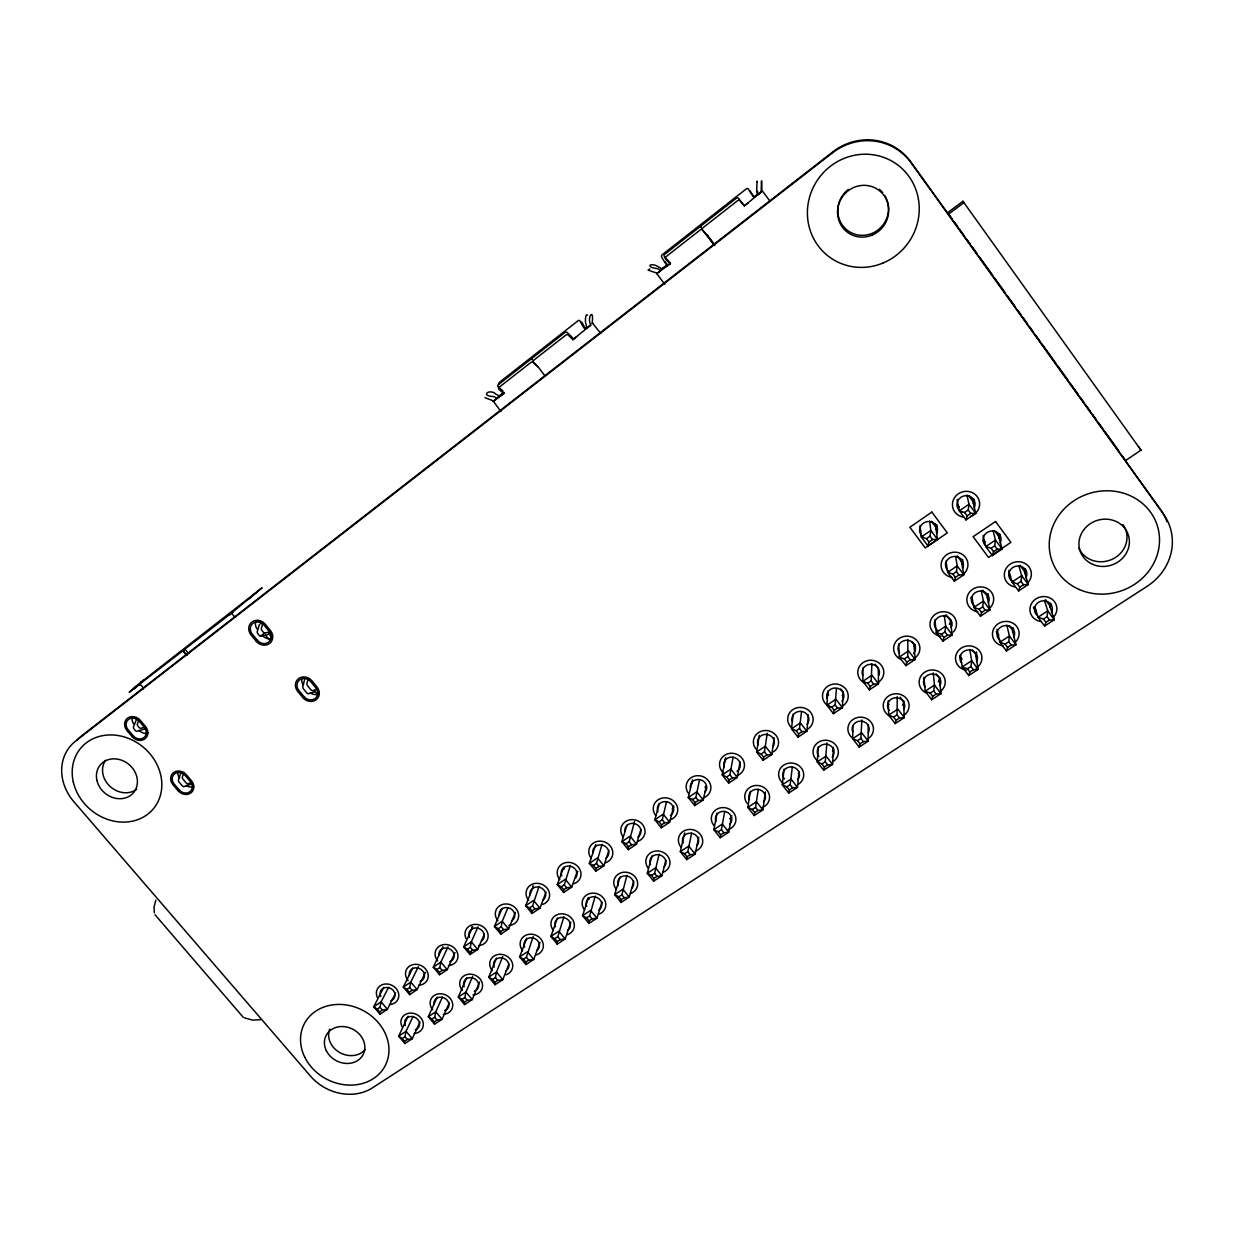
<?xml version="1.0" encoding="UTF-8"?>
<svg xmlns="http://www.w3.org/2000/svg" width="1234" height="1234" viewBox="0 0 1234 1234"><rect width="100%" height="100%" fill="white"/><g stroke="black" fill="none" stroke-linecap="round" stroke-linejoin="round"><path stroke-width="1.5" d="M868.181 724.497L868.181 741.171L859.157 747.064L852.694 738.672L852.987 725.762M577.25 871.466L571.697 887.153L563.66 892.49L563.66 889.776L561.254 886.845L557.259 884.655L563.722 867.286A7.99 7.203 21.3 0 0 564.293 869.075M861.841 719.931L860.9 738.456L863.337 741.619L868.181 741.171L861.718 732.765L852.694 738.672L857.522 740.678L859.944 743.824L859.157 747.064M862.967 667.841L862.859 681.307L869.384 689.852L878.515 683.79L878.269 668.319L875.091 664.139M602.022 901.961L596.978 918.173L588.911 923.433L588.988 920.811L586.597 917.895L582.571 915.659L588.479 897.704M608.871 850.411L603.904 865.805L595.744 871.219L595.837 868.443L593.431 865.466L589.343 863.306L595.744 844.565M836.451 688.726L835.079 704.907L837.531 708.085L842.436 707.699L843.069 691.765L840.94 689.004M833.428 747.295L832.58 764.417L823.68 770.217L817.232 761.918L818.312 746.755M633.721 881.184L629.232 897.118L621.072 902.455L621.211 899.756L618.82 896.809L614.702 894.604L619.977 876.973M640.847 829.418L636.559 844.164L628.276 849.655L628.445 846.802L626.039 843.794L621.859 841.681L626.995 825.145M826.903 742.914L825.284 761.764L827.706 764.895L832.58 764.417L826.117 756.087L817.232 761.918L821.937 763.939L824.358 767.07L823.68 770.217M827.813 691.117L826.919 705.216L833.428 713.668L842.436 707.699L835.927 699.231L826.919 705.216L831.701 707.159L834.153 710.337L833.428 713.668M665.836 860.144L661.948 875.77L653.665 881.184L653.897 878.407L651.506 875.43L647.279 873.256L651.922 855.949M673.826 805.972L669.661 822.23L661.27 827.783L661.532 824.852L659.11 821.829L654.838 819.731L659.311 803.55M808.363 714.887L806.882 731.268L798.012 737.145L791.503 728.785L793.138 714.285M798.984 771.543L797.472 787.323L788.711 793.046L782.263 784.824L784.099 769.091M801.468 712.08L799.524 728.538L801.961 731.685L806.882 731.268L800.388 722.877L791.503 728.785L796.192 730.759L798.629 733.906L798.012 737.145M792.321 766.916L790.161 784.731L792.583 787.832L797.472 787.323L791.025 779.07L782.263 784.824L786.876 786.876L789.297 789.976L788.711 793.046M698.737 837.269L695.112 854.129L686.721 859.604L687.029 856.766L684.623 853.758L680.32 851.614L684.685 832.95M706.342 785.842L703.241 799.971L694.727 805.601L695.081 802.594L692.644 799.539L688.279 797.472L692.505 779.888M1045.399 599.709L1049.64 605.462L1054.283 619.73L1049.532 619.992L1047.08 616.676L1047.743 610.876L1044.396 600.341M1009.119 625.684L1012.296 629.957L1015.952 644.75L1011.186 645.043L1008.733 641.757L1009.427 635.988L1006.805 625.052M1019.994 565.28L1024.282 571.08L1028.277 584.515L1023.48 584.731L1020.996 581.384L1021.69 575.599L1018.821 565.681M998.244 534.692L1002.085 549.037L997.211 549.192L994.727 545.829L995.437 540.06L993.077 530.882M972.315 649.871L975.492 654.113L978.192 669.383L973.395 669.723L970.942 666.483L971.682 660.714L969.77 649.408M982.696 590.176L986.969 595.929L989.992 609.889L985.164 610.151L982.696 606.835L983.421 601.066L981.277 590.747M972.33 498.798L975.678 513.282L970.742 513.39L968.243 509.997L968.983 504.228L966.947 494.957M936.035 673.718L939.213 677.913L940.987 693.678L936.159 694.048L933.722 690.824L934.477 685.086L933.228 672.977M945.954 614.717L950.211 620.409L952.278 634.893L947.434 635.186L944.966 631.901L945.722 626.162L944.288 615.442M961.132 559.789L963.847 574.782L958.957 574.982L956.473 571.635L957.229 565.882L955.64 556.673M774.134 737.67L771.836 754.498L763.09 760.298L756.612 752L759.265 735.248M911.849 641.726L913.978 644.534L915.134 659.527L910.26 659.851L907.808 656.596L907.838 639.783M935.357 524.203L937.501 539.397L932.549 539.536L930.035 536.173L930.822 530.435L929.618 521.103M765.358 791.95L762.874 809.905L754.221 815.551L747.804 807.391L750.349 791.303M900.28 697.21L903.442 701.375L904.321 717.602L899.478 718.003L897.041 714.81L897.272 696.624M731.685 815.659L728.754 832.179L720.24 837.732L720.641 834.816L718.234 831.778L713.823 829.664L717.077 813.206M740.076 761.872L737.3 777.389L728.662 783.112L729.093 780.027L726.672 776.942L722.198 774.906L725.654 757.722M869.384 689.852L870.201 686.428L867.749 683.22L862.859 681.307L871.991 675.229L878.515 683.79L873.626 684.145L871.173 680.937L871.914 663.769M767.255 733.243L764.463 751.83L766.9 754.946L771.836 754.498L765.358 746.184L756.612 752L761.177 754.02L763.615 757.136L763.09 760.298M758.293 789.297L755.547 807.375L757.969 810.429L762.874 809.905L756.442 801.745L747.804 807.391L752.308 809.489L754.73 812.558L754.221 815.551M726.672 776.942L729.911 774.782L733.104 757.213M718.234 831.778L721.427 829.695L724.728 811.355M692.644 799.539L695.837 797.426L699.601 779.579M684.623 853.758L687.785 851.707L691.642 833.104M659.11 821.829L662.257 819.731L666.561 801.637M651.506 875.43L654.606 873.394L659.141 854.051M626.039 843.794L629.139 841.742L634.538 821.551M618.82 896.809L621.89 894.804L626.965 875.214M593.431 865.466L596.485 863.43L602.022 844.334M586.597 917.895L589.621 915.906L595.22 896.085M557.444 918.019L550.873 936.421L554.806 938.688L557.799 936.729L563.907 916.677M561.254 886.845L564.277 884.824L570.339 865.481M533.397 886.259L525.622 905.71L529.54 907.916L532.517 905.941L539.088 886.351M526.779 938.21L519.591 956.905L523.447 959.188L526.394 957.26L533.181 936.529M502.145 908.332L494.418 926.472L498.243 928.708L501.189 926.749L502.253 921.274L507.745 908.131M496.5 958.124L488.741 977.127L492.52 979.426L495.42 977.529L496.484 972.053L502.716 956.566M466.637 977.791L458.308 997.072L461.994 999.386L464.863 997.519L465.943 992.059L472.637 976.356M472.684 926.842L463.645 946.956L467.377 949.208L470.277 947.296L471.357 941.82L478.021 926.796M442.929 946.74L433.257 967.178L436.913 969.446L439.782 967.549L440.877 962.104L448.019 946.833M437.206 997.057L428.275 1016.739L431.885 1019.083L434.707 1017.248L435.803 1011.803L442.404 997.087M412.773 967.965L403.302 987.107L406.865 989.421L409.688 987.539L410.814 982.11L418.403 966.608M408.115 1016.214L398.628 1036.159L402.161 1038.534L404.953 1036.699L406.063 1031.3L413.082 1016.384M383.728 987.37L373.717 1006.79L377.218 1009.119L379.995 1007.268L381.136 1001.854L388.54 987.339M664.787 284.298L656.781 273.655L660.36 270.77A6.216 6.108 84.2 0 0 657.352 268.611C644.009 267.053 651.228 261.639 658.771 267.13A6.185 6.062 84.8 0 1 661.763 269.274L662.627 268.503M307.821 680.027L306.896 683.729A2.437 1.033 52.5 0 0 307.868 686.135L310.613 689.451A2.437 1.033 52.6 0 0 312.634 690.654L317.369 689.189M304.628 679.394L302.762 686.814A2.422 1.049 52.5 0 0 303.734 689.235L306.464 692.536A2.422 1.049 52.6 0 0 308.5 693.739L314.84 691.765M920.07 525.638L921.289 536.975L927.968 545.906L928.971 541.988L932.549 539.536M898.645 643.994L899.308 657.043L905.849 665.666L906.774 662.149L910.26 659.851M888.249 700.742L888.681 715.103L895.159 723.571L896.038 720.255L899.478 718.003M957.106 499.6L959.312 510.876L965.991 519.9L967.117 515.874L970.742 513.39M946 561.162L947.681 572.329L954.298 581.199L955.378 577.389L958.957 574.982M934.848 619.807L936.313 632.425L942.869 641.125L943.902 637.531L947.434 635.186M923.973 677.235L925.191 691.179L931.685 699.74L932.673 696.331L936.159 694.048M983.143 535.479L985.765 546.6L992.383 555.562L993.571 551.644L997.211 549.192M262.95 623.232L261.33 628.522A2.453 1.049 51.4 0 0 261.886 630.389A6.432 2.746 51.4 0 0 263.382 632.209A2.453 1.049 51.5 0 0 264.693 633.011L270.076 631.87M971.914 597.009L973.873 607.421L980.444 616.229L981.585 612.527L985.164 610.151M259.402 624.62L257.212 631.685A2.453 1.049 51.4 0 0 258.153 634.075A6.432 2.761 51.4 0 0 258.832 634.893A2.453 1.049 51.4 0 0 260.575 636.173L267.67 634.631L270.2 632.147M960.53 655.485L962.258 666.9L968.767 675.538L969.847 672.036L973.395 669.723M484.962 397.672L492.505 400.556A1.712 1.635 51.8 0 1 493.338 401.143L496.562 398.628A5.969 5.723 51.8 0 0 493.631 396.561C479.286 395.883 489.991 388.016 496.053 394.294A5.939 5.692 52 0 1 498.968 396.361L500.294 395.25M1008.857 570.37L1012.003 582.062L1018.574 590.947L1019.824 587.153L1023.48 584.731M183.943 772.33L182.37 777.034A2.36 1.203 52 0 0 183.218 779.441L185.933 782.634A2.36 1.203 52.1 0 0 188.031 783.698L191.563 782.402M997.01 629.386L999.864 642.251L1006.389 650.997L1007.592 647.403L1011.186 645.043M181.12 772.114L178.467 779.95A2.36 1.203 52 0 0 179.316 782.371L182.03 785.549A2.36 1.203 52.1 0 0 184.128 786.613L191.208 784.006M570.864 922.153L565.157 938.935L557.197 944.133L550.873 936.421L558.817 931.223L565.157 938.935L560.174 939.629L557.197 941.573L557.197 944.133M1034.863 606.604L1038.041 617.247L1044.566 626.07L1045.892 622.383L1049.532 619.992M540.014 942.36L533.751 959.435L525.915 964.541L519.591 956.905L527.442 951.769L533.751 959.435L528.769 960.145L525.823 962.057L525.915 964.541M546.03 892.228L539.937 908.209L532.008 913.469L525.622 905.71L533.566 900.434L539.937 908.209L534.908 908.856L531.931 910.831L532.008 913.469M139.133 719.453L137.375 723.957A2.391 1.203 50.6 0 0 138.193 726.348A6.263 3.162 50.6 0 0 139.288 727.582A2.391 1.203 50.6 0 0 141.031 728.276L145.504 726.965M508.902 964.047L502.793 979.642L495.05 984.686L488.741 977.127L496.484 972.053L502.793 979.642L497.796 980.367L494.88 982.264L495.05 984.686M136.465 719.422L133.488 726.949A2.391 1.219 50.6 0 0 134.305 729.34A6.247 3.178 50.6 0 0 134.969 730.127A2.375 1.219 50.6 0 0 137.144 731.253L144.625 729.047M155.808 900.188L154.003 907.283L154.373 912.836M515.365 912.42L508.609 928.971L500.788 934.169L494.418 926.472L502.253 921.274L508.609 928.971L503.58 929.649L500.634 931.593L500.788 934.169M479.548 982.002L472.236 999.586L464.601 1004.569L458.308 997.072L465.943 992.059L472.236 999.586L467.223 1000.342L464.354 1002.209L464.601 1004.569M484.268 934.323L477.697 949.455L469.984 954.576L463.645 946.956L471.357 941.82L477.697 949.455L472.653 950.149L469.753 952.077L469.984 954.576L471.465 951.198M449.299 1002.795L442.081 1019.253L434.538 1024.174L428.275 1016.739L435.803 1011.803L442.081 1019.253L437.067 1020.04L434.245 1021.891L434.538 1024.174M455.022 952.586L447.217 969.677L439.597 974.721L433.257 967.178L440.877 962.104L447.217 969.677L442.158 970.387L439.304 972.284L439.597 974.721M419.992 1021.999L412.326 1038.673L404.891 1043.532L398.628 1036.159L406.063 1031.3L412.326 1038.673L407.313 1039.475L404.521 1041.295L404.891 1043.532M425.437 972.269L417.123 989.622L409.611 994.604L403.302 987.107L410.814 982.11L417.123 989.622L412.063 990.362L409.241 992.229L409.611 994.604M395.559 993.046L387.43 1009.289L380.01 1014.209L373.717 1006.79L381.136 1001.854L387.43 1009.289L382.37 1010.06L379.578 1011.911L380.01 1014.209M600.804 333.488L592.598 323.262A1.728 1.697 65.4 0 1 592.243 322.275C594.063 307.467 587.029 317.015 590.392 324.11A1.743 1.712 64.9 0 0 590.762 325.097L574.072 338.64M155.068 914.795L243.206 1017.263M770.155 201.42L762.242 190.823A1.836 1.774 -69.2 0 1 761.887 189.789L761.548 180.904L761.162 190.776A1.851 1.789 -69.3 0 0 761.517 191.81L744.303 205.924L739.922 200.726A1.851 1.465 -33.6 0 0 737.5 200.726L702.948 227.781A1.82 1.465 -31.5 0 0 702.485 230.002L713.53 244.224M761.517 191.81L757.383 195.111M744.303 205.924L738.611 198.319A1.851 1.465 -33.7 0 0 736.204 198.335L701.699 225.359A1.82 1.465 -31.6 0 0 701.251 227.58M500.911 411.632L493.338 401.143M666.53 266.559L670.463 263.413A6.293 0.925 53.3 0 0 668.196 260.652L664.324 256.487A1.805 1.45 -29.2 0 1 664.74 254.312L698.706 227.704A1.82 1.45 -31.4 0 1 701.113 227.688M586.721 328.321L590.762 325.097M499.168 384.206A1.681 1.265 -56 0 1 499.863 382L578.021 320.763A1.728 1.296 -52.9 0 1 579.965 320.917L581.538 323.894A9.456 1.897 52.9 0 0 584.962 329.139L587.893 326.717M537.669 366.313L533.366 362.302A1.743 1.373 -20.7 0 1 533.643 360.282L565.789 335.124A1.743 1.388 -22.7 0 1 568.18 335.062L572.885 339.705L573.733 338.903M496.562 398.628L504.058 393.291M257.736 591.256L248.944 598.937M231.529 613.067L262.071 587.785L141.386 681.908C124.557 700.341 139.612 675.8 143.36 688.958M748.236 202.792L744.518 205.754M576.71 336.666L572.885 339.705M141.324 681.955L129.184 692.289L231.437 613.144L234.907 617.139M497.996 396.947L503.611 392.52M232.933 612.11L229.601 614.779M141.17 681.908L143.375 680.165M661.316 269.428L662.951 268.256M662.504 268.472L667.301 264.724A5.244 0.771 53.3 0 1 666.576 263.721M757.769 194.093L754.067 196.993L750.241 191.147A1.82 1.373 -46.2 0 0 749.686 190.715M500.603 395.003L503.935 392.397M584.962 329.139L588.433 326.439M663.275 268.009L666.854 265.217A9.625 1.419 53.3 0 1 663.306 259.911L661.609 256.965A1.774 1.327 -49.5 0 1 662.303 254.698L746.154 188.987A1.82 1.373 -46.2 0 1 748.313 189.049L750.133 191.98A9.81 0.895 53.7 0 0 753.804 197.332L758.401 193.753M670.463 263.413L656.781 273.655M260.575 636.173L264.693 633.011M962.936 201.265L963.831 202.715L948.422 214.222L947.681 212.664L962.936 201.265L1140.972 450.163L1125.423 460.652L1123.094 456.888M591.996 323.57L592.798 323.015M927.968 545.906L937.501 539.397L930.822 530.435L921.289 536.975L926.456 538.626L930.035 536.173M965.991 519.9L975.678 513.282L968.983 504.228L959.312 510.876L964.602 512.48L968.243 509.997M954.298 581.199L963.847 574.782L957.229 565.882L947.681 572.329L952.879 574.057L956.473 571.635M992.383 555.562L1002.085 549.037L995.437 540.06L985.765 546.6L991.087 548.282L994.727 545.829M761.177 754.02L764.463 751.83M796.192 730.759L799.524 728.538M831.701 707.159L835.079 704.907M867.749 683.22L871.173 680.937M905.849 665.666L915.134 659.527L908.579 650.873L899.308 657.043L904.321 658.91L907.808 656.596M942.869 641.125L952.278 634.893L945.722 626.162L936.313 632.425L941.434 634.245L944.966 631.901M980.444 616.229L989.992 609.889L983.421 601.066L973.873 607.421L979.117 609.226L982.696 606.835M1018.574 590.947L1028.277 584.515L1021.69 575.599L1012.003 582.062L1017.356 583.805L1020.996 581.384M563.66 889.776L566.684 887.77L571.697 887.153L565.311 879.302L557.259 884.655L563.66 892.49M595.837 868.443L598.891 866.407L603.904 865.805L597.487 857.892L589.343 863.306L595.744 871.219M628.445 846.802L631.561 844.735L636.559 844.164L630.127 836.174L621.859 841.681L628.276 849.655M661.532 824.852L664.679 822.769L669.661 822.23L663.213 814.147L654.838 819.731L661.27 827.783M695.081 802.594L698.274 800.48L703.241 799.971L696.778 791.812L688.279 797.472L694.727 805.601M729.093 780.027L732.333 777.883L737.3 777.389L730.821 769.168L722.198 774.906L728.662 783.112M763.615 757.136L766.9 754.946M798.629 733.906L801.961 731.685M834.153 710.337L837.531 708.085M870.201 686.428L873.626 684.145M752.308 809.489L755.547 807.375M786.876 786.876L790.161 784.731M821.937 763.939L825.284 761.764M857.522 740.678L860.9 738.456M895.159 723.571L904.321 717.602L897.828 709.103L888.681 715.103L893.617 717.062L897.041 714.81M931.685 699.74L940.987 693.678L934.477 685.086L925.191 691.179L930.235 693.107L933.722 690.824M968.767 675.538L978.192 669.383L971.682 660.714L962.258 666.9L967.41 668.797L970.942 666.483M1006.389 650.997L1015.952 644.75L1009.427 635.988L999.864 642.251L1005.139 644.117L1008.733 641.757M1044.566 626.07L1054.283 619.73L1047.743 610.876L1038.041 617.247L1043.44 619.067L1047.08 616.676M588.988 920.811L592.011 918.836L596.978 918.173L590.623 910.384L582.571 915.659L588.911 923.433M621.211 899.756L624.281 897.75L629.232 897.118L622.861 889.251L614.702 894.604L621.072 902.455M653.897 878.407L657.012 876.387L661.948 875.77L655.562 867.826L647.279 873.256L653.665 881.184M687.029 856.766L690.192 854.715L695.112 854.129L688.726 846.108L680.32 851.614L686.721 859.604M720.641 834.816L723.834 832.734L728.754 832.179L722.337 824.081L713.823 829.664L720.24 837.732M754.73 812.558L757.969 810.429M789.297 789.976L792.583 787.832M824.358 767.07L827.706 764.895M859.944 743.824L863.337 741.619M492.998 401.497L503.75 393.661L498.922 389.234A1.728 1.357 -18.6 0 1 499.184 387.26L530.851 362.472A1.728 1.373 -20.5 0 1 533.227 362.395L537.993 366.945M260.575 1019.7L252.476 1020.086L244.332 1017.803M649.763 268.935L648.066 270.076L656.041 272.853A1.774 1.743 84.2 0 1 656.904 273.47M379.995 1007.268L382.37 1010.06M404.953 1036.699L407.313 1039.475M377.218 1009.119L379.578 1011.911M402.161 1038.534L404.521 1041.295M406.865 989.421L409.241 992.229M431.885 1019.083L434.245 1021.891M409.688 987.539L412.063 990.362M434.707 1017.248L437.067 1020.04M439.782 967.549L442.158 970.387M464.863 997.519L467.223 1000.342M436.913 969.446L439.304 972.284M461.994 999.386L464.354 1002.209M188.725 653.727L185.023 649.3L183.064 651.012L186.72 655.393M183.172 650.935L186.828 655.3M470.277 947.296L472.653 950.149M495.42 977.529L497.796 980.367M467.377 949.208L469.753 952.077M492.52 979.426L494.88 982.264M265.557 635.232L269.243 639.675M501.189 926.749L503.58 929.649M526.394 957.26L528.769 960.145M498.243 928.708L500.634 931.593M523.447 959.188L525.823 962.057M314.238 690.5L317.909 694.958M532.517 905.941L534.908 908.856M557.799 936.729L560.174 939.629M529.54 907.916L531.931 910.831M554.806 938.688L557.197 941.573M564.277 884.824L566.684 887.77M589.621 915.906L592.011 918.836M596.485 863.43L598.891 866.407M621.89 894.804L624.281 897.75M706.727 234.784L702.485 230.002A1.82 1.465 -31.3 0 0 699.94 230.141L665.913 256.765A1.805 1.45 -29.1 0 0 665.496 258.939L670.016 263.891M629.139 841.742L631.561 844.735M654.606 873.394L657.012 876.387M662.257 819.731L664.679 822.769M687.785 851.707L690.192 854.715M695.837 797.426L698.274 800.48M721.427 829.695L723.834 832.734M258.739 621.072L261.006 623.941M268.935 633.998L271.202 636.867A2.375 1.018 51.6 0 1 272.128 638.749M729.911 774.782L732.333 777.883M538.117 366.837L545.058 376.077M893.617 717.062L896.038 720.255M904.321 658.91L906.774 662.149M930.235 693.107L932.673 696.331M941.434 634.245L943.902 637.531M967.41 668.797L969.847 672.036M707.175 234.753L712.774 242.265M706.943 235.077L714.794 245.612M926.456 538.626L928.971 541.988M952.879 574.057L955.378 577.389M979.117 609.226L981.585 612.527M1005.139 644.117L1007.592 647.403M931.423 521.242L935.758 527.072M957.152 555.84L961.456 561.624M968.613 495.652L972.963 501.544M994.403 530.589L998.722 536.435M964.602 512.48L967.117 515.874M991.087 548.282L993.571 551.644M1017.356 583.805L1019.824 587.153M1043.44 619.067L1045.892 622.383M947.681 212.664L952.17 218.927M954.422 222.058L957.8 226.763M960.037 229.894L964.541 236.157M966.793 239.288L970.171 243.977M972.407 247.108L976.912 253.371M979.164 256.502L992.645 275.29M994.897 278.421L1005.016 292.504M1007.268 295.636L1015.135 306.603M1017.387 309.734L1020.765 314.423M1023.017 317.554L1027.506 323.817M1029.758 326.948L1033.136 331.653M1035.388 334.784L1039.876 341.047M1042.128 344.178L1055.625 362.95M1057.877 366.082L1067.996 380.18M1070.233 383.311L1078.115 394.263M1080.352 397.394L1083.73 402.099M1085.982 405.23L1090.486 411.493M1092.722 414.624L1096.101 419.313M1098.353 422.444L1102.841 428.707M1105.093 431.838L1118.59 450.626M1138.488 446.492L1140.972 450.163M587.585 315.241C585.132 312.217 584.962 323.925 586.119 324.28A6.108 5.969 64.9 0 0 587.399 327.72M757.198 181.953L757.074 181.136L756.658 190.992A6.479 6.278 -69.3 0 0 757.907 194.633M665.913 262.749A5.244 0.771 53.3 0 1 665.373 261.839M758.015 192.519A6.432 6.232 -69.2 0 1 757.599 191.301M580.566 322.305A1.728 1.296 -52.9 0 1 582.155 322.691L583.728 325.668A5.152 1.033 52.9 0 0 585.595 328.522M573.532 339.057A6.155 1.296 52.8 0 0 571.234 336.419L567.193 332.532A1.743 1.388 -22.7 0 0 564.817 332.594L532.718 357.721A1.728 1.373 -20.7 0 0 532.44 359.742A1.728 1.373 -20.5 0 0 529.926 359.912L498.32 384.684A1.712 1.357 -18.7 0 0 498.073 386.658L502.207 390.36A6.062 1.542 52.5 0 1 502.978 391.101M76.77 740.508A46.938 40.568 39.8 0 1 81.907 735.603L832.765 151.905A57.042 54.805 -55.3 0 1 910.815 161.87L1160.747 509.812A55.144 50.825 -18.4 0 1 1166.948 521.689M380.812 996.501A7.697 6.664 26.7 0 1 384.391 987.786A7.697 6.664 26.7 0 1 394.371 992.105A7.697 6.664 26.7 0 1 390.777 1000.82M377.434 997.596A11.538 9.995 26.7 0 1 383.697 984.254A11.538 9.995 26.7 0 1 398.443 992.738A11.538 9.995 26.7 0 1 389.589 1004.584M409.379 975.261A7.79 6.787 26 0 1 414.902 967.888A7.79 6.787 26 0 1 424.018 973.132A7.79 6.787 26 0 1 420.069 981.416M408.161 980.598A11.661 10.165 26 0 1 411.184 965.204A11.661 10.165 26 0 1 427.581 972.299A11.661 10.165 26 0 1 418.835 985.226M405.338 1025.469A7.666 6.617 25.4 0 1 408.948 1016.831A7.666 6.617 25.4 0 1 418.897 1021.15A7.666 6.617 25.4 0 1 415.272 1029.773M401.945 1026.549A11.507 9.918 25.4 0 1 408.269 1013.345A11.507 9.918 25.4 0 1 422.969 1021.798A11.507 9.918 25.4 0 1 414.053 1033.506M433.998 1004.507A7.713 6.71 24.7 0 1 439.505 997.257A7.713 6.71 24.7 0 1 448.544 1002.455A7.713 6.71 24.7 0 1 444.579 1010.6M432.733 1009.782A11.584 10.057 24.7 0 1 435.818 994.589A11.584 10.057 24.7 0 1 452.107 1001.638A11.584 10.057 24.7 0 1 443.33 1014.379M438.949 955.532A7.836 6.88 25.3 0 1 444.564 948.067A7.836 6.88 25.3 0 1 453.742 953.358A7.836 6.88 25.3 0 1 449.716 961.733M464.2 986.814A7.774 6.787 23.9 0 1 467.979 977.991A7.774 6.787 23.9 0 1 478.067 982.357A7.774 6.787 23.9 0 1 474.272 991.18M462.318 990.378A11.661 10.18 23.9 0 1 465.526 975.014A11.661 10.18 23.9 0 1 481.923 982.11A11.661 10.18 23.9 0 1 472.992 994.99M437.684 960.931A11.738 10.288 25.3 0 1 440.831 945.367A11.738 10.288 25.3 0 1 457.336 952.509A11.738 10.288 25.3 0 1 448.436 965.574M469.506 937.362A7.898 6.972 24.4 0 1 472.761 928.523A7.898 6.972 24.4 0 1 482.941 931.577A7.898 6.972 24.4 0 1 481.445 940.956M472.098 928.446A7.82 6.926 24.4 0 1 472.036 926.595M494.217 967.117A7.82 6.88 23 0 1 497.487 958.402A7.82 6.88 23 0 1 507.606 961.456A7.82 6.88 23 0 1 506.079 970.68M492.304 970.711A11.738 10.319 23 0 1 494.772 955.579A11.738 10.319 23 0 1 511.323 960.576A11.738 10.319 23 0 1 505.94 974.814M466.005 938.519A11.816 10.427 24.4 0 1 472.715 924.667A11.816 10.427 24.4 0 1 487.785 933.351A11.816 10.427 24.4 0 1 478.422 945.676M530.049 894.758A8.006 7.157 22.5 0 1 535.294 887.153A8.006 7.157 22.5 0 1 544.749 891.226A8.006 7.157 22.5 0 1 542.759 900.234M499.276 915.289A7.944 7.065 23.5 0 1 504.428 907.761A7.944 7.065 23.5 0 1 513.822 911.818A7.944 7.065 23.5 0 1 511.894 920.734M497.919 920.811A11.893 10.566 23.5 0 1 501.312 904.892A11.893 10.566 23.5 0 1 518.049 912.127A11.893 10.566 23.5 0 1 508.824 925.515M561.809 875.831A8.052 7.25 21.3 0 1 564.709 866.962A8.052 7.25 21.3 0 1 574.874 868.721A8.052 7.25 21.3 0 1 575.476 878.192M577.867 871.42A7.99 7.203 21.3 0 1 576.432 872.685M586.705 906.388A7.99 7.157 19.8 0 1 590.222 897.38A7.99 7.157 19.8 0 1 600.572 900.465A7.99 7.157 19.8 0 1 598.845 910.013M559.789 879.595A12.062 10.844 21.3 0 1 562.534 863.769A12.062 10.844 21.3 0 1 579.579 868.844A12.062 10.844 21.3 0 1 573.825 883.775M588.988 899.416A7.928 7.111 19.7 0 1 588.433 897.581M524.635 947.141A7.882 6.972 22.1 0 1 527.998 938.334A7.882 6.972 22.1 0 1 538.178 941.403A7.882 6.972 22.1 0 1 536.589 950.735M532.779 887.894A7.928 7.111 22.5 0 1 532.733 886.012M584.669 910.106A11.985 10.736 19.8 0 1 587.477 894.48A11.985 10.736 19.8 0 1 604.413 899.54A11.985 10.736 19.8 0 1 598.613 914.271M555.47 926.904A7.928 7.065 21 0 1 558.909 918.003A7.928 7.065 21 0 1 569.167 921.073A7.928 7.065 21 0 1 567.501 930.498M553.464 930.575A11.893 10.597 21 0 1 556.164 915.134A11.893 10.597 21 0 1 572.962 920.163A11.893 10.597 21 0 1 567.316 934.724M528.646 900.342A11.985 10.705 22.5 0 1 531.283 884.685A11.985 10.705 22.5 0 1 548.189 889.729A11.985 10.705 22.5 0 1 542.574 904.491M522.676 950.766A11.816 10.458 22.1 0 1 525.268 935.495A11.816 10.458 22.1 0 1 541.942 940.509A11.816 10.458 22.1 0 1 536.42 954.9M724.265 767.517A8.376 7.728 12.5 0 1 728.23 757.815A8.376 7.728 12.5 0 1 739.089 760.992A8.376 7.728 12.5 0 1 736.991 771.235M657.938 811.741A8.237 7.543 16.7 0 1 661.702 802.27A8.237 7.543 16.7 0 1 672.391 805.416A8.237 7.543 16.7 0 1 670.463 815.427M624.882 831.469A8.175 7.435 18.5 0 1 630.435 823.587A8.175 7.435 18.5 0 1 640.091 827.752A8.175 7.435 18.5 0 1 637.87 837.068M673.61 807.715A8.175 7.481 16.7 0 1 672.098 809.041M683.019 843.161A8.175 7.435 15.2 0 1 686.197 834.138A8.175 7.435 15.2 0 1 696.547 835.881A8.175 7.435 15.2 0 1 696.948 845.521M618.373 885.596A8.052 7.25 18.4 0 1 621.381 876.772A8.052 7.25 18.4 0 1 631.561 878.531A8.052 7.25 18.4 0 1 632.07 887.956M650.472 864.525A8.114 7.342 16.9 0 1 653.573 855.594A8.114 7.342 16.9 0 1 663.83 857.352A8.114 7.342 16.9 0 1 664.278 866.885M592.844 852.848A8.114 7.342 20 0 1 598.289 845.074A8.114 7.342 20 0 1 607.868 849.193A8.114 7.342 20 0 1 605.74 858.401M690.315 787.816A8.299 7.635 14.8 0 1 700.696 779.857A8.299 7.635 14.8 0 1 705.03 792.135M706.403 785.904A8.237 7.589 14.7 0 1 704.876 787.23M692.351 783.559A8.237 7.589 14.7 0 1 691.811 781.631M758.123 744.935A8.437 7.836 10 0 1 761.563 735.433A8.437 7.836 10 0 1 772.268 737.192A8.437 7.836 10 0 1 772.546 747.28M725.469 761.44A8.299 7.682 12.4 0 1 724.944 759.481M784.438 779.04A8.376 7.728 8.7 0 1 785.657 768.674A8.376 7.728 8.7 0 1 796.963 769.168A8.376 7.728 8.7 0 1 797.688 779.61M680.844 847.002A12.263 11.152 15.2 0 1 684.037 830.868A12.263 11.152 15.2 0 1 701.375 835.973A12.263 11.152 15.2 0 1 695.128 851.229M655.778 815.643A12.34 11.291 16.7 0 1 658.91 799.277A12.34 11.291 16.7 0 1 676.371 804.414A12.34 11.291 16.7 0 1 670.17 819.87M648.344 868.335A12.17 11.013 16.9 0 1 651.413 852.355A12.17 11.013 16.9 0 1 668.612 857.46A12.17 11.013 16.9 0 1 662.519 872.531M623.34 837.254A12.247 11.137 18.5 0 1 626.348 821.073A12.247 11.137 18.5 0 1 643.654 826.178A12.247 11.137 18.5 0 1 637.608 841.465M616.29 889.359A12.078 10.875 18.4 0 1 619.221 873.564A12.078 10.875 18.4 0 1 636.297 878.639A12.078 10.875 18.4 0 1 630.358 893.539M688.68 793.724A12.433 11.43 14.8 0 1 691.935 777.173A12.433 11.43 14.8 0 1 709.535 782.341A12.433 11.43 14.8 0 1 703.164 797.982M755.84 748.976A12.648 11.723 10 0 1 758.463 732.595A12.648 11.723 10 0 1 776.109 735.479A12.648 11.723 10 0 1 773.456 751.861M799.416 771.728A8.314 7.666 8.6 0 1 798.29 773.409M715.998 821.489A8.237 7.527 13.2 0 1 719.268 812.358A8.237 7.527 13.2 0 1 729.71 814.116A8.237 7.527 13.2 0 1 730.065 823.849M783.343 783.482A12.571 11.584 8.7 0 1 782.109 766.376A12.571 11.584 8.7 0 1 800.619 767.178A12.571 11.584 8.7 0 1 798.583 784.13M749.454 799.524A8.314 7.62 11.1 0 1 752.817 790.284A8.314 7.62 11.1 0 1 763.352 792.043A8.314 7.62 11.1 0 1 763.645 801.884M731.222 817.371A8.175 7.481 13.2 0 1 729.695 818.682M747.202 803.473A12.463 11.445 11.1 0 1 750.642 786.953A12.463 11.445 11.1 0 1 768.273 792.12A12.463 11.445 11.1 0 1 761.717 807.73M724.296 773.749A12.541 11.584 12.5 0 1 723.679 755.933A12.541 11.584 12.5 0 1 742.621 759.049A12.541 11.584 12.5 0 1 736.636 775.785M713.792 825.392A12.355 11.291 13.2 0 1 717.108 809.057A12.355 11.291 13.2 0 1 734.6 814.209A12.355 11.291 13.2 0 1 728.199 829.634M591.348 858.571A12.155 10.998 20 0 1 594.217 842.56A12.155 10.998 20 0 1 611.401 847.65A12.155 10.998 20 0 1 605.493 862.767M827.32 698.814A8.592 8.021 4.2 0 1 830.929 689.081A8.592 8.021 4.2 0 1 841.85 690.824A8.592 8.021 4.2 0 1 842.004 701.159M843.408 693.755A8.53 7.959 4 0 1 842.236 695.513M828.724 695.035A8.53 7.959 4 0 1 827.675 693.199M792.444 728.415A12.756 11.877 7.2 0 1 791.225 710.892A12.756 11.877 7.2 0 1 810.013 711.617A12.756 11.877 7.2 0 1 807.915 729.001M792.475 722.029A8.515 7.928 7.2 0 1 795.992 712.419A8.515 7.928 7.2 0 1 806.82 714.162A8.515 7.928 7.2 0 1 807.036 724.389M818.836 756.473A8.453 7.82 6.1 0 1 820.132 745.984A8.453 7.82 6.1 0 1 831.546 746.462A8.453 7.82 6.1 0 1 832.225 757.013M833.69 749.269A8.391 7.759 6 0 1 832.534 750.966M817.71 760.962A12.679 11.723 6.1 0 1 816.569 743.67A12.679 11.723 6.1 0 1 835.264 744.441A12.679 11.723 6.1 0 1 833.104 761.594M852.679 731.762A8.545 7.913 3.3 0 1 860.946 721.119A8.545 7.913 3.3 0 1 868.443 732.364M852.555 738.117A12.803 11.862 3.3 0 1 851.522 720.641A12.803 11.862 3.3 0 1 870.402 721.381A12.803 11.862 3.3 0 1 868.119 738.734M830.096 706.928A12.88 12.016 4.2 0 1 824.713 689.143A12.88 12.016 4.2 0 1 844.334 687.461A12.88 12.016 4.2 0 1 842.868 705.833M889.128 710.352A8.623 8.006 0.4 0 1 890.038 700.11A8.623 8.006 0.4 0 1 901.082 699.169A8.623 8.006 0.4 0 1 903.998 709.103M862.659 675.245A8.684 8.114 0.9 0 1 871.096 664.293A8.684 8.114 0.9 0 1 878.685 675.785M904.352 701.39A8.545 7.944 0.2 0 1 902.486 705.123M888.943 704.629A8.545 7.944 0.2 0 1 887.909 702.809M890.763 716.615A12.942 12.001 0.4 0 1 885.534 698.876A12.942 12.001 0.4 0 1 905.278 697.21A12.942 12.001 0.4 0 1 903.627 715.535M865.42 683.451A13.003 12.155 0.9 0 1 860.083 665.481A13.003 12.155 0.9 0 1 879.919 663.738A13.003 12.155 0.9 0 1 878.33 682.309M914.98 644.534A8.7 8.144 -2.8 0 1 914.301 646.57M899.586 653.233A8.777 8.206 -2.6 0 1 901.082 642.204A8.777 8.206 -2.6 0 1 912.929 642.59A8.777 8.206 -2.6 0 1 913.484 653.681M925.037 686.798A8.715 8.083 -2.7 0 1 926.009 676.433A8.715 8.083 -2.7 0 1 937.177 675.461A8.715 8.083 -2.7 0 1 940.061 685.502M937.516 630.574A8.869 8.299 -6.1 0 1 935.989 619.453A8.869 8.299 -6.1 0 1 947.697 616.907A8.869 8.299 -6.1 0 1 951.26 627.582M961.471 662.905A8.808 8.175 -5.9 0 1 962.52 652.4A8.808 8.175 -5.9 0 1 973.811 651.398A8.808 8.175 -5.9 0 1 976.649 661.547M976.526 652.015A8.731 8.114 -6.1 0 1 975.708 656.164M962.181 659.049A8.731 8.114 -6.1 0 1 959.605 655.64M951.229 620.409A8.792 8.237 -6.4 0 1 949.285 624.296M935.372 623.88A8.792 8.237 -6.4 0 1 934.308 621.982M940.123 677.929A8.638 8.021 -2.9 0 1 938.226 681.708M901.252 659.635A13.142 12.294 -2.6 0 1 895.977 641.464A13.142 12.294 -2.6 0 1 916.029 639.659A13.142 12.294 -2.6 0 1 914.301 658.447M926.641 693.138A13.065 12.139 -2.7 0 1 921.489 675.199A13.065 12.139 -2.7 0 1 941.434 673.471A13.065 12.139 -2.7 0 1 939.645 692.012M974.444 606.002A8.977 8.391 -9.6 0 1 972.963 594.757A8.977 8.391 -9.6 0 1 984.809 592.15A8.977 8.391 -9.6 0 1 988.341 602.932M988.125 593.739A8.9 8.314 -9.9 0 1 987.277 598.012M971.96 599.462A8.9 8.314 -9.9 0 1 970.896 597.549M999.972 640.23A8.916 8.268 -9 0 1 998.553 629.139A8.916 8.268 -9 0 1 1010.337 626.61A8.916 8.268 -9 0 1 1013.793 637.253M1013.361 627.844A8.839 8.191 -9.2 0 1 1012.497 632.039M998.815 635.001A8.839 8.191 -9.2 0 1 996.239 631.546M966.33 670.232A13.219 12.263 -5.9 0 1 956.782 653.017A13.219 12.263 -5.9 0 1 977.282 648.668A13.219 12.263 -5.9 0 1 976.202 668.134M940.894 636.405A13.281 12.433 -6.1 0 1 930.791 619.992A13.281 12.433 -6.1 0 1 949.933 613.298A13.281 12.433 -6.1 0 1 953.373 632.039M977.822 611.879A13.435 12.556 -9.6 0 1 967.703 595.312A13.435 12.556 -9.6 0 1 987.092 588.479A13.435 12.556 -9.6 0 1 990.455 607.437M1003.304 646.061A13.373 12.402 -9 0 1 993.308 629.664A13.373 12.402 -9 0 1 1012.62 623A13.373 12.402 -9 0 1 1015.89 641.711M1037.501 615.627A9.024 8.345 -11.9 0 1 1036.128 604.429A9.024 8.345 -11.9 0 1 1048.052 601.837A9.024 8.345 -11.9 0 1 1051.476 612.588M1013.885 582.217A9.085 8.468 -13 0 1 1009.674 570.972A9.085 8.468 -13 0 1 1021.783 566.684A9.085 8.468 -13 0 1 1025.978 577.928M1025.454 568.874A9.008 8.407 -13.2 0 1 1024.575 573.193M1010.631 576.293A9.008 8.407 -13.2 0 1 1009.073 574.705M1050.736 603.318A8.947 8.283 -12.2 0 1 1049.841 607.56M1035.989 610.583A8.947 8.283 -12.2 0 1 1033.413 607.097M1015.289 586.998A13.605 12.695 -13 0 1 1005.17 570.262A13.605 12.695 -13 0 1 1024.806 563.306A13.605 12.695 -13 0 1 1028.076 582.479M1040.817 621.52A13.528 12.525 -12 0 1 1030.822 604.968A13.528 12.525 -12 0 1 1050.396 598.166A13.528 12.525 -12 0 1 1053.558 617.093M134.043 724.281A7.928 6.926 40.9 0 1 132.377 716.939M148.142 732.95A7.913 6.91 40.6 0 1 139.149 730.281M271.819 638.24A8.129 7.342 41.5 0 1 262.518 635.525M257.366 629.263A8.144 7.342 41.9 0 1 255.793 621.597M303.579 685.209A8.067 7.281 38.2 0 1 302.083 677.651M317.94 694.11A8.052 7.281 37.7 0 1 310.197 692.829M193.692 786.675A7.836 6.864 37.8 0 1 186.211 785.395M179.686 778.068A7.851 6.864 38.1 0 1 177.742 772.654M986.136 546.215A9.101 8.561 -14.2 0 1 984.655 534.723A9.101 8.561 -14.2 0 1 996.656 532.008A9.101 8.561 -14.2 0 1 1000.203 543.006M999.879 534.214A9.024 8.484 -14.5 0 1 999.016 538.564M985.071 541.741A9.024 8.484 -14.5 0 1 983.513 540.137M948.715 571.496A8.993 8.468 -10.4 0 1 947.172 560.159A8.993 8.468 -10.4 0 1 959.034 557.49A8.993 8.468 -10.4 0 1 962.613 568.365M962.597 559.434A8.916 8.407 -10.7 0 1 961.78 563.737M946.432 565.249A8.916 8.407 -10.7 0 1 945.367 563.321M952.108 577.435A13.466 12.679 -10.4 0 1 942.36 559.696A13.466 12.679 -10.4 0 1 963.214 555.022A13.466 12.679 -10.4 0 1 962.15 575.183M922.77 536.744A9.008 8.561 -11.5 0 1 921.181 525.283A9.008 8.561 -11.5 0 1 933.043 522.553A9.008 8.561 -11.5 0 1 936.683 533.535M962.119 512.264A9.116 8.638 -15.8 0 1 957.8 500.834A9.116 8.638 -15.8 0 1 969.909 496.377A9.116 8.638 -15.8 0 1 974.212 507.822M974.104 499.276A9.039 8.561 -16.1 0 1 973.271 503.673M959.312 506.927A9.039 8.561 -16.1 0 1 957.738 505.308M936.884 524.851A8.931 8.484 -11.8 0 1 936.066 529.201M920.703 530.774A8.931 8.484 -11.8 0 1 919.639 528.831M963.569 517.139A13.651 12.926 -15.8 0 1 954.298 498.058A13.651 12.926 -15.8 0 1 976.51 495.744A13.651 12.926 -15.8 0 1 970.572 516.414M365.218 1049.517A20.669 17.677 27.2 0 1 339.612 1052.479A20.669 17.677 27.2 0 1 329.709 1029.141M1122.925 524.543A25.174 23.261 -18.1 0 1 1113.685 558.524A25.174 23.261 -18.1 0 1 1078.902 548.235M879.256 189.296A25.976 25.019 -54.3 0 1 882.788 192.751M884.716 195.419A25.976 25.019 -54.3 0 1 877.004 230.665A25.976 25.019 -54.3 0 1 842.267 224.958A25.976 25.019 -54.3 0 1 848.313 189.45M136.727 789.251A21.487 18.587 39.5 0 1 109.949 786.32A21.487 18.587 39.5 0 1 105.584 760.252M832.426 152.893L75.582 741.14A47.308 40.815 39.7 0 0 73.917 801.776L310.613 1076.249A45.427 38.717 27 0 0 372.483 1087.833L1147.018 586.381A55.653 51.257 -18.1 0 0 1163.446 514.069L911.216 162.965A57.566 55.329 -55.2 0 0 832.426 152.893M931.855 512.079L909.859 527.257L925.238 547.942L947.326 532.903L931.855 512.079M995.56 521.504L973.132 536.682L988.511 557.444L1010.877 542.374L995.56 521.504M133.241 735.819L128.089 729.757A7.99 6.972 40.9 0 1 128.49 719.422A7.99 6.972 40.9 0 1 139.195 721.211L144.332 727.289A7.975 6.957 40.5 0 1 143.931 737.608A7.975 6.957 40.5 0 1 133.241 735.819M179.223 789.945L174.133 783.96A7.913 6.91 38.1 0 1 174.626 773.78A7.913 6.91 38.1 0 1 185.285 775.6L190.375 781.616A7.913 6.895 37.8 0 1 189.866 791.765A7.913 6.895 37.8 0 1 179.223 789.945M132.131 736.667L126.994 730.621A9.579 8.36 40.9 0 1 127.457 718.203A9.579 8.36 40.9 0 1 140.306 720.363L145.458 726.44A9.579 8.36 40.5 0 1 144.964 738.811A9.579 8.36 40.5 0 1 132.131 736.667M178.112 790.763L173.022 784.793A9.502 8.283 38.1 0 1 173.608 772.577A9.502 8.283 38.1 0 1 186.396 774.767L191.486 780.767A9.486 8.283 37.8 0 1 190.884 792.953A9.486 8.283 37.8 0 1 178.112 790.763M257.474 640.431L252.26 634.122A8.206 7.404 41.8 0 1 252.924 623.278A8.206 7.404 41.8 0 1 264.014 625.067L269.228 631.392A8.206 7.389 41.4 0 1 268.549 642.204A8.206 7.389 41.4 0 1 257.474 640.431M304.027 696.716L298.89 690.5A8.129 7.327 38.1 0 1 299.646 679.841A8.129 7.327 38.1 0 1 310.706 681.646L315.858 687.893A8.129 7.327 37.7 0 1 315.086 698.537A8.129 7.327 37.7 0 1 304.027 696.716M256.302 641.325L251.088 635.032A9.857 8.885 41.8 0 1 251.875 622.013A9.857 8.885 41.8 0 1 265.202 624.157L270.416 630.481A9.841 8.869 41.4 0 1 269.598 643.469A9.841 8.869 41.4 0 1 256.302 641.325M302.854 697.596L297.702 691.379A9.764 8.792 38.1 0 1 298.613 678.577A9.764 8.792 38.1 0 1 311.878 680.767L317.03 687.014A9.749 8.792 37.7 0 1 316.12 699.771A9.749 8.792 37.7 0 1 302.854 697.596M326.362 1050.736A20.824 17.785 27.2 0 0 361.3 1057.322A20.824 17.785 27.2 0 0 346.23 1026.935A20.824 17.785 27.2 0 0 326.362 1050.736M304.736 1057.137A45.519 38.856 27.2 0 0 381.059 1071.837A45.519 38.856 27.2 0 0 348.435 1005.324A45.519 38.856 27.2 0 0 304.736 1057.137M1079.272 589.513A55.53 51.257 -17.9 0 0 1159.451 537.392A55.53 51.257 -17.9 0 0 1074.413 500.433A55.53 51.257 -17.9 0 0 1079.272 589.513M882.896 263.073A57.319 55.191 -54.2 0 0 898.907 165.88A57.319 55.191 -54.2 0 0 808.162 203.456A57.319 55.191 -54.2 0 0 882.896 263.073M73.269 781.878A47.324 40.892 39.5 0 0 147.37 814.486A47.324 40.892 39.5 0 0 130.418 739.197A47.324 40.892 39.5 0 0 73.269 781.878M1092.769 564.385A25.405 23.446 -17.9 0 0 1129.357 540.384A25.405 23.446 -17.9 0 0 1090.347 523.648A25.405 23.446 -17.9 0 0 1092.769 564.385M872.099 235.123A26.223 25.251 -54.2 0 0 879.364 190.653A26.223 25.251 -54.2 0 0 837.871 207.883A26.223 25.251 -54.2 0 0 872.099 235.123M96.915 780.397A21.657 18.711 39.5 0 0 130.866 795.19A21.657 18.711 39.5 0 0 122.968 760.761A21.657 18.711 39.5 0 0 96.915 780.397"/></g></svg>
